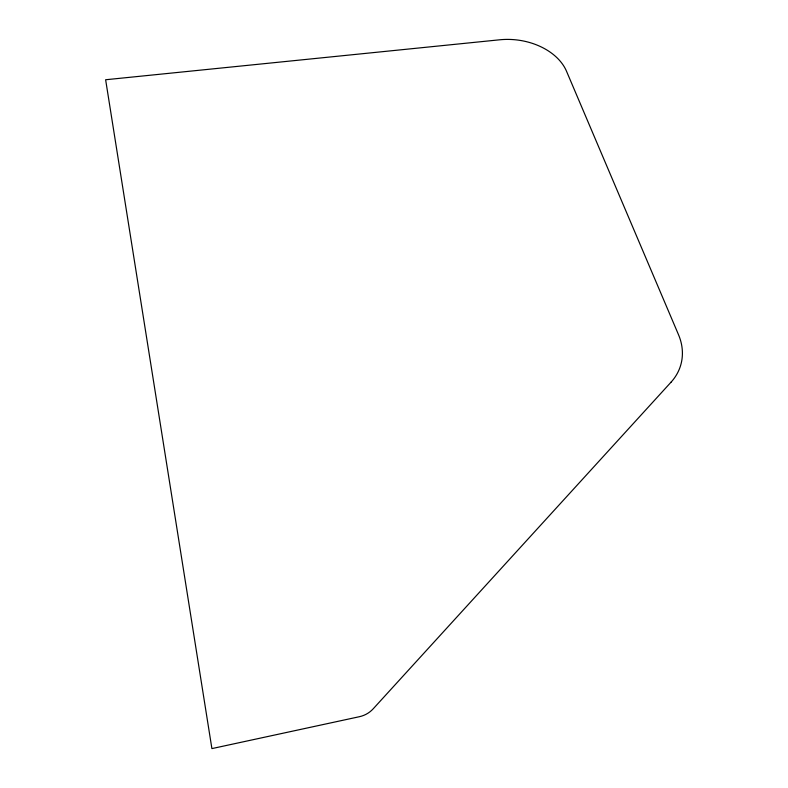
<?xml version="1.0" encoding="UTF-8"?>
<svg xmlns="http://www.w3.org/2000/svg" width="788" height="788" viewBox="0 0 788 788"><rect width="100%" height="100%" fill="white"/><g stroke="black" fill="none" stroke-linecap="round" stroke-linejoin="round"><path stroke-width="1.18" d="M671.051 382.17L373.216 708.796A25.837 24.97 -4.3 0 1 359.387 716.706L211.903 748.6L105.631 79.746L499.828 39.784A56.559 39.833 7.5 0 1 566.513 71.235L678.498 334.683A65.847 52.451 15.9 0 1 671.051 382.17"/></g></svg>
